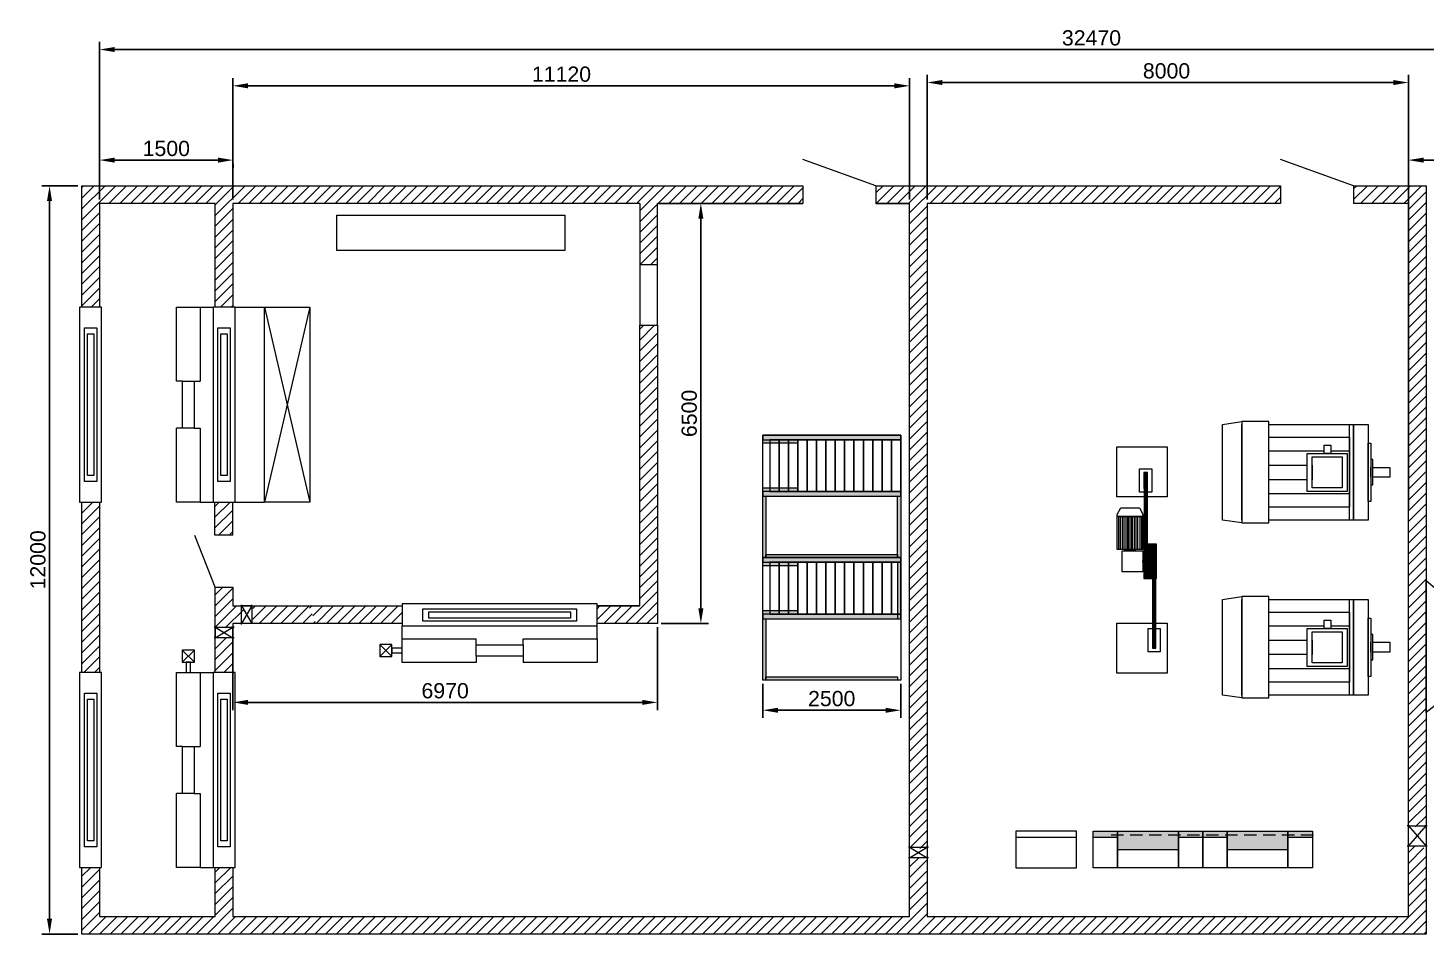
# Model space of a CAD drawing. Header units: millimetres. Extents: x -276 to 1709, y 11 to 936.
# Drawn here: x 330.8 to 560.4, y 654.9 to 803.7 of the extents above; entities that cross this region are included whole.
import ezdxf

# ---------------------------------------------------------------- set-up
doc = ezdxf.new("R2010")
doc.units = ezdxf.units.MM
doc.layers.add('Ethernet', color=18, linetype='Continuous', lineweight=40)
doc.styles.get("Standard").update_dxf_attribs({"font": 'arial.ttf'})
doc.dimstyles.new('ISO-25', dxfattribs={"dimtxt": 2.5, "dimasz": 2.5, "dimexe": 1.25, "dimexo": 0.625, "dimtad": 1, "dimtxsty": 'Standard', "dimcen": 2.5, "dimadec": 0, "dimazin": 0, "dimtfac": 1, "dimtmove": 0, "dimatfit": 3, "dimfxl": 1, "dimarcsym": 0})
pattern_1 = [(45, (-9015.0169, -6190.7035), (-0.88388348, 0.88388348), [])]
pattern_2 = [(45, (-8591.234, -6181.0242), (-0.88388348, 0.88388348), [])]
pattern_3 = [(45, (-9015.0169, -6190.7035), (-0.88388348, 0.88388348), [])]

# ---------------------------------------------------------------- blocks, each defined once
blk = doc.blocks.new('*D33')
at = {"color": 0, "lineweight": -2, "transparency": 16777216}
for p, q in [((364.47, 705.25), (364.47, 691.67)), ((434.17, 705.25), (434.17, 691.67)), ((366.97, 692.92), (431.67, 692.92))]:
    blk.add_line(p, q, dxfattribs=at)
at = {"color": 0, "transparency": 16777216}
for points in [[(366.97, 693.34), (366.97, 692.51), (364.47, 692.92)], [(431.67, 693.34), (431.67, 692.51), (434.17, 692.92)]]:
    blk.add_solid(points, dxfattribs=at)
at = {"color": 0, "lineweight": 20, "transparency": 16777216, "insert": (399.32, 694.82), "char_height": 2.5, "attachment_point": 5}
blk.add_mtext('6970', dxfattribs=at)
blk = doc.blocks.new('*D34')
at = {"color": 0, "lineweight": -2, "transparency": 16777216}
for p, q in [((451.47, 695.96), (451.47, 690.38)), ((474.12, 695.96), (474.12, 690.38)), ((471.62, 691.63), (453.97, 691.63))]:
    blk.add_line(p, q, dxfattribs=at)
at = {"color": 0, "transparency": 16777216}
for points in [[(453.97, 692.04), (453.97, 691.21), (451.47, 691.63)], [(471.62, 692.04), (471.62, 691.21), (474.12, 691.63)]]:
    blk.add_solid(points, dxfattribs=at)
at = {"color": 0, "lineweight": 20, "transparency": 16777216, "insert": (462.79, 693.53), "char_height": 2.5, "attachment_point": 5}
blk.add_mtext('2500', dxfattribs=at)
blk = doc.blocks.new('*D35')
at = {"color": 0, "lineweight": -2, "transparency": 16777216}
for p, q in [((339.04, 777.78), (333.12, 777.78)), ((334.37, 657.38), (334.37, 775.28)), ((339.04, 654.88), (333.12, 654.88))]:
    blk.add_line(p, q, dxfattribs=at)
at = {"color": 0, "transparency": 16777216}
for points in [[(333.95, 775.28), (334.78, 775.28), (334.37, 777.78)], [(333.95, 657.38), (334.78, 657.38), (334.37, 654.88)]]:
    blk.add_solid(points, dxfattribs=at)
at = {"color": 0, "lineweight": 20, "transparency": 16777216, "insert": (332.47, 716.33), "char_height": 2.5, "attachment_point": 5, "rotation": 90}
blk.add_mtext('12000', dxfattribs=at)
blk = doc.blocks.new('*D36')
at = {"color": 0, "lineweight": -2, "transparency": 16777216}
for p, q in [((364.47, 775.5), (364.47, 795.43)), ((475.57, 775.5), (475.57, 795.43)), ((366.97, 794.18), (473.07, 794.18))]:
    blk.add_line(p, q, dxfattribs=at)
at = {"color": 0, "transparency": 16777216}
for points in [[(366.97, 794.6), (366.97, 793.76), (364.47, 794.18)], [(473.07, 794.6), (473.07, 793.76), (475.57, 794.18)]]:
    blk.add_solid(points, dxfattribs=at)
at = {"color": 0, "lineweight": 20, "transparency": 16777216, "insert": (418.42, 796.08), "char_height": 2.5, "attachment_point": 5}
blk.add_mtext('11120', dxfattribs=at)
blk = doc.blocks.new('*D37')
at = {"color": 0, "lineweight": -2, "transparency": 16777216}
for p, q in [((342.57, 775.5), (342.57, 783.23)), ((362.01, 781.98), (345.07, 781.98)), ((364.51, 781.36), (364.51, 780.73))]:
    blk.add_line(p, q, dxfattribs=at)
at = {"color": 0, "transparency": 16777216}
for points in [[(345.07, 782.39), (345.07, 781.56), (342.57, 781.98)], [(362.01, 782.39), (362.01, 781.56), (364.51, 781.98)]]:
    blk.add_solid(points, dxfattribs=at)
at = {"color": 0, "lineweight": 20, "transparency": 16777216, "insert": (353.54, 783.88), "char_height": 2.5, "attachment_point": 5}
blk.add_mtext('1500', dxfattribs=at)
blk = doc.blocks.new('*D38')
at = {"color": 0, "lineweight": -2, "transparency": 16777216}
for p, q in [((434.79, 774.88), (442.55, 774.88)), ((441.3, 708.38), (441.3, 772.38)), ((434.79, 705.88), (442.55, 705.88))]:
    blk.add_line(p, q, dxfattribs=at)
at = {"color": 0, "transparency": 16777216}
for points in [[(440.89, 772.38), (441.72, 772.38), (441.3, 774.88)], [(440.89, 708.38), (441.72, 708.38), (441.3, 705.88)]]:
    blk.add_solid(points, dxfattribs=at)
at = {"color": 0, "lineweight": 20, "transparency": 16777216, "insert": (439.4, 740.38), "char_height": 2.5, "attachment_point": 5, "rotation": 90}
blk.add_mtext('6500', dxfattribs=at)
blk = doc.blocks.new('*D39')
at = {"color": 0, "lineweight": -2, "transparency": 16777216}
for p, q in [((342.57, 775.5), (342.57, 801.39)), ((667.07, 754.45), (667.07, 801.39)), ((664.57, 800.14), (345.07, 800.14))]:
    blk.add_line(p, q, dxfattribs=at)
at = {"color": 0, "transparency": 16777216}
for points in [[(345.07, 800.56), (345.07, 799.72), (342.57, 800.14)], [(664.57, 800.56), (664.57, 799.72), (667.07, 800.14)]]:
    blk.add_solid(points, dxfattribs=at)
at = {"color": 0, "lineweight": 20, "transparency": 16777216, "insert": (505.44, 802.04), "char_height": 2.5, "attachment_point": 5}
blk.add_mtext('32470', dxfattribs=at)
blk = doc.blocks.new('*D42')
at = {"color": 0, "lineweight": -2, "transparency": 16777216}
for p, q in [((478.47, 775.5), (478.47, 795.97)), ((480.97, 794.72), (554.97, 794.72)), ((557.47, 775.5), (557.47, 795.97))]:
    blk.add_line(p, q, dxfattribs=at)
at = {"color": 0, "transparency": 16777216}
for points in [[(480.97, 795.14), (480.97, 794.3), (478.47, 794.72)], [(554.97, 795.14), (554.97, 794.3), (557.47, 794.72)]]:
    blk.add_solid(points, dxfattribs=at)
at = {"color": 0, "lineweight": 20, "transparency": 16777216, "insert": (517.76, 796.62), "char_height": 2.5, "attachment_point": 5}
blk.add_mtext('8000', dxfattribs=at)
blk = doc.blocks.new('*D43')
at = {"color": 0, "lineweight": -2, "transparency": 16777216}
for p, q in [((557.47, 764.95), (557.47, 783.23)), ((622.07, 764.95), (622.07, 783.23)), ((619.57, 781.98), (559.97, 781.98))]:
    blk.add_line(p, q, dxfattribs=at)
at = {"color": 0, "transparency": 16777216}
for points in [[(559.97, 782.39), (559.97, 781.56), (557.47, 781.98)], [(619.57, 782.39), (619.57, 781.56), (622.07, 781.98)]]:
    blk.add_solid(points, dxfattribs=at)
at = {"color": 0, "lineweight": 20, "transparency": 16777216, "insert": (589.77, 783.88), "char_height": 2.5, "attachment_point": 5}
blk.add_mtext('6930', dxfattribs=at)

msp = doc.modelspace()

# ---------------------------------------------------------------- hatches: boundary and pattern name
at = {"lineweight": 20}
h = msp.add_hatch(dxfattribs=at)
h.set_pattern_fill('ANSI31', color=0, scale=10)
h.set_pattern_definition(pattern_1)
h.paths.add_polyline_path([(431.266, 764.86), (434.166, 764.86), (434.166, 774.876), (458.052, 774.876), (458.052, 777.776), (425.752, 777.776), (339.666, 777.776), (339.666, 774.876), (339.666, 757.826), (342.566, 757.826), (342.566, 774.876), (361.566, 774.876), (361.566, 757.826), (364.466, 757.826), (364.466, 774.876), (431.266, 774.876)])
h = msp.add_hatch(dxfattribs=at)
h.set_pattern_fill('ANSI31', color=0, scale=10)
h.set_pattern_definition(pattern_2)
h.paths.add_polyline_path([(478.466, 774.876), (536.466, 774.876), (536.466, 777.776), (499.052, 777.776), (470.052, 777.776), (470.052, 774.876), (475.566, 774.876), (475.566, 668.915), (478.466, 668.915)])
h = msp.add_hatch(dxfattribs=at)
h.set_pattern_fill('ANSI31', color=0, scale=10)
h.set_pattern_definition(pattern_2)
h.paths.add_polyline_path([(560.366, 777.776), (548.466, 777.776), (548.466, 774.876), (557.466, 774.876), (557.466, 724.779), (557.466, 672.46), (560.366, 672.46), (560.366, 672.669)])
h = msp.add_hatch(dxfattribs=at)
h.set_pattern_fill('ANSI31', color=0, scale=10)
h.set_pattern_definition(pattern_1)
h.paths.add_polyline_path([(431.266, 708.776), (424.266, 708.776), (424.266, 705.876), (434.166, 705.876), (434.166, 708.776), (434.166, 754.845), (431.266, 754.845)])
h = msp.add_hatch(dxfattribs=at)
h.set_pattern_fill('ANSI31', color=0, scale=10)
h.set_pattern_definition(pattern_2)
h.paths.add_polyline_path([(339.666, 697.826), (342.566, 697.826), (342.566, 725.826), (339.666, 725.826)])
h = msp.add_hatch(dxfattribs=at)
h.set_pattern_fill('ANSI31', color=0, scale=10)
h.set_pattern_definition(pattern_1)
h.paths.add_polyline_path([(364.466, 725.826), (361.525, 725.826), (361.525, 720.37), (364.466, 720.37)])
h = msp.add_hatch(dxfattribs=at)
h.set_pattern_fill('ANSI31', color=0, scale=10)
h.set_pattern_definition(pattern_2)
h.paths.add_polyline_path([(364.466, 711.826), (361.566, 711.826), (361.566, 705.252), (361.574, 705.252), (361.574, 705.161), (364.466, 705.146), (364.466, 705.876), (365.879, 705.876), (365.879, 705.885), (366.197, 705.883), (366.197, 708.776), (364.466, 708.776)])
h = msp.add_hatch(dxfattribs=at)
h.set_pattern_fill('ANSI31', color=0, scale=10)
h.set_pattern_definition(pattern_1)
h.paths.add_polyline_path([(376.912, 708.776), (367.741, 708.776), (367.741, 705.876), (378.132, 705.876)])
h = msp.add_hatch(dxfattribs=at)
h.set_pattern_fill('ANSI31', color=0, scale=10)
h.set_pattern_definition(pattern_2)
h.paths.add_polyline_path([(392.266, 708.776), (376.912, 708.776), (378.132, 705.876), (392.266, 705.876)])
h = msp.add_hatch(dxfattribs=at)
h.set_pattern_fill('ANSI31', color=0, scale=10)
h.set_pattern_definition(pattern_2)
h.paths.add_polyline_path([(364.466, 703.599), (361.566, 703.599), (361.566, 703.547), (361.566, 697.826), (364.466, 697.826)])
h = msp.add_hatch(color=0, dxfattribs=at)
h.dxf.hatch_style = 1
h.paths.add_polyline_path([(541.701, 671.776), (537.701, 671.776), (537.701, 670.777), (541.701, 670.778)])
h.paths.add_polyline_path([(527.701, 671.776), (523.701, 671.776), (523.701, 670.773), (527.701, 670.774)])
h.paths.add_polyline_path([(523.701, 671.776), (519.701, 671.776), (519.701, 670.772), (523.701, 670.773)])
h.paths.add_polyline_path([(509.701, 671.776), (505.701, 671.776), (505.701, 670.768), (509.701, 670.769)])
h = msp.add_hatch(color=0, dxfattribs=at)
h.dxf.hatch_style = 1
h.paths.add_polyline_path([(519.701, 671.776), (509.701, 671.776), (509.701, 668.776), (519.701, 668.776)])
h.paths.add_polyline_path([(537.701, 671.776), (527.701, 671.776), (527.701, 668.776), (537.701, 668.776)])
h = msp.add_hatch(dxfattribs=at)
h.set_pattern_fill('ANSI31', color=0, scale=10)
h.set_pattern_definition(pattern_3)
h.paths.add_polyline_path([(560.366, 654.876), (560.366, 667.946), (559.869, 669.33), (557.466, 669.33), (557.466, 665.776), (557.466, 657.776), (502.643, 657.776), (502.385, 654.876)])
h = msp.add_hatch(dxfattribs=at)
h.set_pattern_fill('ANSI31', color=0, scale=10)
h.set_pattern_definition(pattern_3)
h.paths.add_polyline_path([(342.566, 657.776), (342.566, 665.826), (339.666, 665.826), (339.666, 656.326), (339.666, 654.876), (440.256, 654.876), (441.334, 657.776), (364.466, 657.776), (364.466, 665.826), (361.566, 665.826), (361.566, 657.776)])
h = msp.add_hatch(dxfattribs=at)
h.set_pattern_fill('ANSI31', color=0, scale=10)
h.set_pattern_definition(pattern_3)
h.paths.add_polyline_path([(492.221, 657.776), (478.466, 657.776), (478.466, 667.419), (475.566, 667.419), (475.566, 657.776), (441.334, 657.776), (440.256, 654.876), (489.674, 654.876)])
h = msp.add_hatch(dxfattribs=at)
h.set_pattern_fill('ANSI31', color=0, scale=10)
h.set_pattern_definition(pattern_3)
h.paths.add_polyline_path([(478.466, 657.776), (478.466, 657.776), (478.466, 667.419), (475.566, 667.419), (475.566, 657.776), (441.334, 657.776), (440.256, 654.876), (489.674, 654.876), (502.385, 654.876), (502.643, 657.776)])
at = {"layer": 'Ethernet', "lineweight": 20}
h = msp.add_hatch(color=0, dxfattribs=at)
h.dxf.hatch_style = 1
h.paths.add_polyline_path([(474.12, 736.066), (474.12, 736.831), (451.466, 736.831), (451.466, 736.066)])
h.paths.add_polyline_path([(474.12, 726.77), (474.12, 727.535), (451.466, 727.535), (451.466, 726.77)])
h = msp.add_hatch(color=0, dxfattribs=at)
h.dxf.hatch_style = 1
h.paths.add_polyline_path([(452.636, 736.066), (451.466, 736.066), (451.466, 735.469), (452.636, 735.469)])
h.paths.add_polyline_path([(454.171, 736.066), (452.636, 736.066), (452.636, 735.469), (454.171, 735.469)])
h.paths.add_polyline_path([(455.706, 736.066), (454.171, 736.066), (454.171, 735.469), (455.706, 735.469)])
h.paths.add_polyline_path([(457.24, 736.066), (455.706, 736.066), (455.706, 735.469), (457.24, 735.469)])
h = msp.add_hatch(color=0, dxfattribs=at)
h.dxf.hatch_style = 1
h.paths.add_polyline_path([(514.624, 730.703), (514.044, 730.703), (514.044, 728.025), (514.624, 728.025)])
h = msp.add_hatch(color=0, dxfattribs=at)
h.dxf.hatch_style = 1
h.paths.add_polyline_path([(457.24, 727.535), (457.24, 728.132), (451.466, 728.132), (451.466, 727.535)])
h = msp.add_hatch(color=0, dxfattribs=at)
h.dxf.hatch_style = 1
h.paths.add_polyline_path([(451.973, 726.77), (451.466, 726.77), (451.466, 716.709), (451.973, 716.709)])
h = msp.add_hatch(color=0, dxfattribs=at)
h.dxf.hatch_style = 1
h.paths.add_polyline_path([(474.12, 726.77), (473.613, 726.77), (473.613, 716.709), (474.12, 716.709)])
h = msp.add_hatch(color=0, dxfattribs=at)
h.dxf.hatch_style = 1
h.paths.add_polyline_path([(474.12, 715.944), (474.12, 716.709), (451.466, 716.709), (451.466, 715.944)])
h.paths.add_polyline_path([(474.12, 706.648), (474.12, 707.413), (451.466, 707.413), (451.466, 706.648)])
h = msp.add_hatch(color=0, dxfattribs=at)
h.dxf.hatch_style = 1
h.paths.add_polyline_path([(473.613, 716.709), (473.613, 717.235), (451.973, 717.235), (451.973, 716.709)])
h = msp.add_hatch(color=0, dxfattribs=at)
h.dxf.hatch_style = 1
h.paths.add_polyline_path([(452.636, 715.347), (452.636, 715.944), (451.466, 715.944), (451.466, 715.347)])
h.paths.add_polyline_path([(454.171, 715.347), (454.171, 715.944), (452.636, 715.944), (452.636, 715.347)])
h.paths.add_polyline_path([(455.706, 715.347), (455.706, 715.944), (454.171, 715.944), (454.171, 715.347)])
h.paths.add_polyline_path([(457.24, 715.347), (457.24, 715.944), (455.706, 715.944), (455.706, 715.347)])
h = msp.add_hatch(color=0, dxfattribs=at)
h.dxf.hatch_style = 1
h.paths.add_polyline_path([(474.12, 715.944), (473.613, 715.944), (473.613, 707.413), (474.12, 707.413)])
h = msp.add_hatch(color=0, dxfattribs=at)
h.dxf.hatch_style = 1
h.paths.add_polyline_path([(457.24, 707.413), (457.24, 708.01), (451.466, 708.01), (451.466, 707.413)])
h = msp.add_hatch(color=0, dxfattribs=at)
h.dxf.hatch_style = 1
h.paths.add_polyline_path([(451.973, 706.648), (451.466, 706.648), (451.466, 696.587), (451.973, 696.587)])
h = msp.add_hatch(color=0, dxfattribs=at)
h.dxf.hatch_style = 1
h.paths.add_polyline_path([(516.014, 704.484), (515.434, 704.484), (515.434, 701.805), (516.014, 701.805)])
h = msp.add_hatch(color=0, dxfattribs=at)
h.dxf.hatch_style = 1
h.paths.add_polyline_path([(473.613, 696.587), (473.613, 697.113), (451.973, 697.113), (451.973, 696.587)])

# ---------------------------------------------------------------- linework, layer by layer
at = {"color": 0, "lineweight": 20}
for p, q in [((470.052, 777.776), (458.052, 782.098)), ((548.466, 777.776), (536.466, 782.098)), ((458.052, 777.776), (458.052, 774.876)), ((470.052, 777.776), (470.052, 774.876)), ((536.466, 777.776), (536.466, 774.876)), ((548.466, 777.776), (548.466, 774.876)), ((361.566, 774.876), (342.566, 774.876)), ((431.266, 774.876), (431.266, 754.845)), ((434.166, 774.876), (458.052, 774.876)), ((434.166, 754.845), (434.166, 774.876)), ((470.052, 774.876), (475.566, 774.876)), ((557.466, 774.876), (548.466, 774.876)), ((557.466, 774.876), (557.466, 724.779)), ((431.266, 764.86), (434.166, 764.86)), ((359.097, 757.826), (361.212, 757.826)), ((364.82, 757.826), (369.647, 757.826)), ((369.647, 757.826), (377.099, 725.826)), ((377.099, 757.826), (369.647, 725.826)), ((431.266, 754.845), (434.166, 754.845)), ((356.22, 745.7), (355.226, 745.7)), ((358.103, 745.7), (359.097, 745.7)), ((356.22, 737.952), (355.226, 737.952)), ((358.103, 737.952), (359.097, 737.952)), ((526.937, 738.564), (530.134, 739.062)), ((359.097, 725.826), (361.212, 725.826)), ((361.525, 720.37), (361.525, 725.826)), ((364.466, 720.37), (364.466, 725.826)), ((364.82, 725.826), (369.647, 725.826)), ((530.134, 722.415), (526.937, 722.864)), ((361.566, 711.826), (358.243, 720.355)), ((364.466, 720.37), (361.525, 720.37)), ((361.566, 711.826), (364.466, 711.826)), ((560.366, 712.934), (564.032, 709.826)), ((526.937, 709.826), (530.134, 710.324)), ((365.879, 708.595), (365.879, 708.957)), ((367.584, 708.776), (365.879, 708.785)), ((365.879, 708.776), (367.584, 705.885)), ((367.584, 708.776), (365.879, 705.885)), ((365.879, 705.885), (365.879, 708.776)), ((367.584, 708.595), (367.584, 708.957)), ((367.584, 708.776), (367.584, 705.885)), ((431.266, 708.776), (424.266, 708.776)), ((361.756, 705.252), (361.393, 705.252)), ((361.574, 705.252), (361.566, 703.547)), ((361.574, 703.547), (364.466, 705.252)), ((361.574, 705.252), (364.466, 703.547)), ((361.574, 705.252), (364.466, 705.252)), ((364.656, 705.252), (364.293, 705.252)), ((364.656, 705.245), (364.293, 705.245)), ((364.474, 705.252), (364.466, 703.547)), ((364.474, 705.245), (364.466, 703.54)), ((365.879, 705.695), (365.879, 706.057)), ((367.584, 705.876), (365.879, 705.885)), ((392.266, 703.367), (392.266, 705.481)), ((424.266, 703.367), (424.266, 705.481)), ((361.756, 703.547), (361.393, 703.547)), ((364.466, 703.547), (361.574, 703.547)), ((364.656, 703.547), (364.293, 703.547)), ((364.656, 703.54), (364.293, 703.54)), ((388.585, 700.431), (390.585, 702.431)), ((388.585, 702.431), (390.585, 700.431)), ((404.392, 702.373), (404.392, 703.367)), ((412.14, 702.373), (412.14, 703.367)), ((356.161, 701.507), (358.161, 699.507)), ((358.161, 701.507), (356.161, 699.507)), ((404.392, 700.489), (404.392, 699.495)), ((412.14, 700.489), (412.14, 699.495)), ((359.097, 697.826), (361.212, 697.826)), ((530.134, 693.677), (526.937, 694.126)), ((564.032, 694.126), (560.366, 691.288)), ((356.22, 685.7), (355.226, 685.7)), ((358.103, 685.7), (359.097, 685.7)), ((356.22, 677.952), (355.226, 677.952)), ((358.103, 677.952), (359.097, 677.952)), ((557.656, 672.669), (557.293, 672.669)), ((557.466, 669.33), (560.366, 672.669)), ((557.474, 672.669), (560.374, 669.33)), ((557.474, 672.669), (560.366, 672.669)), ((560.556, 672.669), (560.193, 672.669)), ((492.998, 670.768), (502.998, 670.768)), ((505.701, 670.768), (509.701, 670.769)), ((510.693, 671.132), (508.654, 671.132)), ((513.812, 671.132), (511.772, 671.132)), ((516.93, 671.132), (514.89, 671.132)), ((520.048, 671.132), (518.009, 671.132)), ((520.048, 671.132), (518.009, 671.132)), ((519.701, 670.772), (527.701, 670.774)), ((523.166, 671.132), (521.127, 671.132)), ((526.284, 671.132), (524.245, 671.132)), ((529.402, 671.132), (527.363, 671.132)), ((532.52, 671.132), (530.481, 671.132)), ((535.639, 671.132), (533.599, 671.132)), ((538.757, 671.132), (536.717, 671.132)), ((537.701, 670.777), (541.701, 670.778)), ((541.875, 671.132), (539.836, 671.132)), ((475.756, 669.124), (475.393, 669.124)), ((475.574, 667.419), (478.466, 669.124)), ((475.574, 669.124), (478.466, 667.419)), ((475.574, 669.124), (478.466, 669.124)), ((478.656, 669.124), (478.293, 669.124)), ((509.701, 668.776), (519.701, 668.776)), ((527.701, 668.776), (537.701, 668.776)), ((557.656, 669.33), (557.293, 669.33)), ((560.366, 669.33), (557.474, 669.33)), ((560.556, 669.33), (560.193, 669.33)), ((359.097, 665.826), (361.212, 665.826)), ((475.756, 667.419), (475.393, 667.419)), ((475.566, 657.776), (475.566, 667.419)), ((478.466, 667.419), (475.574, 667.419)), ((478.656, 667.419), (478.293, 667.419)), ((478.466, 667.404), (478.466, 657.776)), ((441.334, 657.776), (475.566, 657.776)), ((478.466, 657.776), (492.221, 657.776)), ((489.674, 654.876), (440.256, 654.876))]:
    msp.add_line(p, q, dxfattribs=at)
for points in [[(339.666, 774.876), (339.666, 777.776), (425.752, 777.776)], [(339.666, 757.826), (339.666, 776.326)], [(425.752, 777.776), (458.052, 777.776)], [(470.052, 777.776), (499.052, 777.776)], [(499.052, 777.776), (536.466, 777.776)], [(548.466, 777.776), (560.366, 777.776)], [(560.366, 777.776), (560.366, 654.876)], [(342.566, 774.876), (342.566, 757.826)], [(361.566, 757.826), (361.566, 774.876)], [(364.466, 774.876), (364.466, 757.826)], [(431.266, 774.876), (364.466, 774.876)], [(458.052, 774.876), (434.166, 774.876)], [(475.566, 774.876), (470.052, 774.876)], [(475.566, 774.876), (470.052, 774.876)], [(475.566, 657.776), (475.566, 774.876)], [(478.466, 774.876), (478.466, 657.776)], [(536.466, 774.876), (478.466, 774.876)], [(557.466, 774.876), (548.466, 774.876)], [(557.466, 657.776), (557.466, 774.876)], [(355.226, 745.7), (355.226, 757.826), (359.097, 757.826), (359.097, 745.7)], [(431.266, 708.776), (431.266, 754.845)], [(434.166, 754.845), (434.166, 707.326)], [(359.097, 737.952), (359.097, 725.826), (355.226, 725.826), (355.226, 737.952)], [(526.937, 722.864), (526.937, 738.564)], [(530.134, 722.864), (530.134, 738.564)], [(534.574, 738.564), (550.84, 738.564)], [(534.574, 738.564), (550.84, 738.564)], [(544.718, 734.255), (547.803, 734.255), (547.803, 727.174), (534.574, 727.174), (534.574, 734.255), (543.617, 734.255)], [(540.844, 729.497), (534.574, 729.497), (534.574, 731.904), (540.844, 731.904)], [(541.654, 731.904), (541.654, 729.497)], [(551.291, 729.906), (551.291, 731.523)], [(551.631, 731.523), (554.437, 731.523), (554.437, 729.906), (551.631, 729.906)], [(339.666, 697.826), (339.666, 725.826)], [(342.566, 725.826), (342.566, 697.826)], [(550.84, 722.864), (534.574, 722.864)], [(550.84, 722.864), (534.574, 722.864)], [(361.566, 697.826), (361.566, 711.826)], [(364.466, 711.826), (364.466, 708.776)], [(560.366, 691.288), (560.366, 712.934)], [(526.937, 694.126), (526.937, 709.826)], [(530.134, 694.126), (530.134, 709.826)], [(534.574, 709.826), (550.84, 709.826)], [(534.574, 709.826), (550.84, 709.826)], [(560.366, 694.126), (560.366, 709.826)], [(364.466, 708.776), (392.266, 708.776)], [(434.166, 708.776), (434.166, 705.876), (424.266, 705.876)], [(424.266, 708.776), (431.266, 708.776)], [(392.266, 705.876), (364.466, 705.876)], [(364.466, 705.876), (364.466, 697.826)], [(544.718, 705.516), (547.803, 705.516), (547.803, 698.436), (534.574, 698.436), (534.574, 705.516), (543.617, 705.516)], [(404.392, 699.495), (392.266, 699.495), (392.266, 703.367), (404.392, 703.367)], [(412.14, 703.367), (424.266, 703.367), (424.266, 699.495), (412.14, 699.495)], [(540.844, 700.759), (534.574, 700.759), (534.574, 703.166), (540.844, 703.166)], [(541.654, 703.166), (541.654, 700.759)], [(551.291, 701.168), (551.291, 702.785)], [(551.631, 702.785), (554.437, 702.785), (554.437, 701.168), (551.631, 701.168)], [(355.226, 685.7), (355.226, 697.826), (359.097, 697.826), (359.097, 685.7)], [(550.84, 694.126), (534.574, 694.126)], [(550.84, 694.126), (534.574, 694.126)], [(359.097, 677.952), (359.097, 665.826), (355.226, 665.826), (355.226, 677.952)], [(339.666, 656.326), (339.666, 665.826)], [(342.566, 665.826), (342.566, 657.776)], [(361.566, 657.776), (361.566, 665.826)], [(364.466, 665.826), (364.466, 657.776)], [(560.366, 654.876), (339.666, 654.876), (339.666, 657.776)], [(342.566, 657.776), (361.566, 657.776)], [(364.466, 657.776), (475.566, 657.776)], [(478.466, 657.776), (557.466, 657.776)]]:
    msp.add_lwpolyline(points, dxfattribs=at)
for points in [[(381.516, 772.926), (418.953, 772.926), (418.953, 767.158), (381.516, 767.158)], [(342.92, 725.826), (342.92, 757.826), (339.312, 757.826), (339.312, 725.826)], [(364.82, 725.826), (364.82, 757.826), (361.212, 757.826), (361.212, 725.826)], [(369.647, 757.826), (377.099, 757.826), (377.099, 725.826), (369.647, 725.826)], [(342.134, 754.456), (342.134, 729.196), (340.098, 729.196), (340.098, 754.456)], [(341.649, 753.473), (341.649, 730.179), (340.583, 730.179), (340.583, 753.473)], [(364.034, 754.456), (364.034, 729.196), (361.998, 729.196), (361.998, 754.456)], [(363.549, 753.473), (363.549, 730.179), (362.483, 730.179), (362.483, 753.473)], [(358.103, 745.7), (358.103, 737.952), (356.22, 737.952), (356.22, 745.7)], [(530.134, 722.415), (534.574, 722.415), (534.574, 739.062), (530.134, 739.062)], [(548.451, 722.864), (547.803, 722.864), (547.803, 738.564), (548.451, 738.564)], [(550.84, 722.864), (548.451, 722.864), (548.451, 738.564), (550.84, 738.564)], [(547.803, 724.966), (534.574, 724.966), (534.574, 736.463), (547.803, 736.463)], [(544.718, 733.818), (543.617, 733.818), (543.617, 735.182), (544.718, 735.182)], [(551.291, 725.914), (550.84, 725.914), (550.84, 735.514), (551.291, 735.514)], [(547.421, 727.571), (540.844, 727.571), (540.844, 733.818), (547.421, 733.818)], [(546.611, 728.153), (541.654, 728.153), (541.654, 733.236), (546.611, 733.236)], [(551.291, 728.641), (551.631, 728.641), (551.631, 732.788), (551.291, 732.788)], [(530.134, 693.677), (534.574, 693.677), (534.574, 710.324), (530.134, 710.324)], [(548.451, 694.126), (547.803, 694.126), (547.803, 709.826), (548.451, 709.826)], [(550.84, 694.126), (548.451, 694.126), (548.451, 709.826), (550.84, 709.826)], [(424.266, 709.09), (392.266, 709.09), (392.266, 705.481), (424.266, 705.481)], [(395.636, 708.304), (420.896, 708.304), (420.896, 706.267), (395.636, 706.267)], [(396.618, 707.819), (419.913, 707.819), (419.913, 706.752), (396.618, 706.752)], [(547.803, 696.228), (534.574, 696.228), (534.574, 707.725), (547.803, 707.725)], [(547.421, 698.833), (540.844, 698.833), (540.844, 705.08), (547.421, 705.08)], [(544.718, 705.08), (543.617, 705.08), (543.617, 706.444), (544.718, 706.444)], [(551.291, 697.176), (550.84, 697.176), (550.84, 706.776), (551.291, 706.776)], [(390.585, 702.431), (388.585, 702.431), (388.585, 700.431), (390.585, 700.431)], [(546.611, 699.414), (541.654, 699.414), (541.654, 704.498), (546.611, 704.498)], [(551.291, 699.903), (551.631, 699.903), (551.631, 704.05), (551.291, 704.05)], [(358.161, 699.507), (358.161, 701.507), (356.161, 701.507), (356.161, 699.507)], [(392.266, 701.8), (390.585, 701.8), (390.585, 701.062), (392.266, 701.062)], [(404.392, 702.373), (412.14, 702.373), (412.14, 700.489), (404.392, 700.489)], [(342.92, 665.826), (342.92, 697.826), (339.312, 697.826), (339.312, 665.826)], [(357.53, 697.826), (357.53, 699.507), (356.793, 699.507), (356.793, 697.826)], [(364.82, 665.826), (364.82, 697.826), (361.212, 697.826), (361.212, 665.826)], [(342.134, 694.456), (342.134, 669.196), (340.098, 669.196), (340.098, 694.456)], [(341.649, 693.473), (341.649, 670.179), (340.583, 670.179), (340.583, 693.473)], [(364.034, 694.456), (364.034, 669.196), (361.998, 669.196), (361.998, 694.456)], [(363.549, 693.473), (363.549, 670.179), (362.483, 670.179), (362.483, 693.473)], [(358.103, 685.7), (358.103, 677.952), (356.22, 677.952), (356.22, 685.7)], [(492.998, 671.776), (492.998, 665.776), (502.998, 665.776), (502.998, 671.776)], [(505.701, 671.776), (509.701, 671.776), (509.701, 665.776), (505.701, 665.776)], [(509.701, 671.776), (519.701, 671.776), (519.701, 665.776), (509.701, 665.776)], [(519.701, 671.776), (523.701, 671.776), (523.701, 665.776), (519.701, 665.776)], [(523.701, 671.776), (527.701, 671.776), (527.701, 665.776), (523.701, 665.776)], [(527.701, 671.776), (537.701, 671.776), (537.701, 665.776), (527.701, 665.776)], [(537.701, 671.776), (541.701, 671.776), (541.701, 665.776), (537.701, 665.776)]]:
    msp.add_lwpolyline(points, close=True, dxfattribs=at)
at = {"layer": 'Ethernet', "color": 0, "lineweight": 90}
for p, q in [((514.334, 728.025), (514.334, 713.2)), ((514.834, 719), (514.834, 713.186)), ((515.234, 719), (515.234, 713.186)), ((515.724, 718.899), (515.724, 701.906))]:
    msp.add_line(p, q, dxfattribs=at)
at = {"layer": 'Ethernet', "color": 0, "lineweight": 20}
for p, q in [((451.466, 726.77), (474.12, 726.77)), ((509.661, 723.77), (510.266, 724.882)), ((509.661, 723.432), (509.661, 723.77)), ((513.874, 723.432), (509.661, 723.432)), ((510.266, 724.882), (513.323, 724.882)), ((513.323, 724.882), (513.874, 723.841)), ((513.874, 723.841), (513.874, 723.432)), ((451.466, 706.648), (474.12, 706.648))]:
    msp.add_line(p, q, dxfattribs=at)
for points in [[(451.466, 736.831), (474.12, 736.831), (474.12, 716.709), (451.466, 716.709)], [(451.466, 736.066), (474.12, 736.066), (474.12, 736.831), (451.466, 736.831)], [(451.466, 736.066), (457.24, 736.066), (457.24, 735.469), (451.466, 735.469)], [(454.171, 736.066), (452.636, 736.066), (452.636, 727.535), (454.171, 727.535)], [(455.706, 736.066), (454.171, 736.066), (454.171, 727.535), (455.706, 727.535)], [(457.24, 736.066), (455.706, 736.066), (455.706, 727.535), (457.24, 727.535)], [(458.775, 736.066), (457.24, 736.066), (457.24, 727.535), (458.775, 727.535)], [(460.309, 736.066), (458.775, 736.066), (458.775, 727.535), (460.309, 727.535)], [(461.844, 736.066), (460.309, 736.066), (460.309, 727.535), (461.844, 727.535)], [(463.378, 736.066), (461.844, 736.066), (461.844, 727.535), (463.378, 727.535)], [(464.913, 736.066), (463.378, 736.066), (463.378, 727.535), (464.913, 727.535)], [(466.447, 736.066), (464.913, 736.066), (464.913, 727.535), (466.447, 727.535)], [(467.982, 736.066), (466.447, 736.066), (466.447, 727.535), (467.982, 727.535)], [(469.516, 736.066), (467.982, 736.066), (467.982, 727.535), (469.516, 727.535)], [(471.051, 736.066), (469.516, 736.066), (469.516, 727.535), (471.051, 727.535)], [(472.585, 736.066), (471.051, 736.066), (471.051, 727.535), (472.585, 727.535)], [(474.12, 736.066), (472.585, 736.066), (472.585, 727.535), (474.12, 727.535)], [(509.599, 734.915), (517.89, 734.915), (517.89, 726.706), (509.599, 726.706)], [(513.33, 731.283), (515.338, 731.283), (515.338, 727.445), (513.33, 727.445)], [(514.624, 730.703), (514.044, 730.703), (514.044, 728.025), (514.624, 728.025)], [(451.466, 728.132), (457.24, 728.132), (457.24, 727.535), (451.466, 727.535)], [(451.466, 726.77), (474.12, 726.77), (474.12, 727.535), (451.466, 727.535)], [(451.466, 726.77), (451.973, 726.77), (451.973, 716.709), (451.466, 716.709)], [(473.613, 726.77), (474.12, 726.77), (474.12, 716.709), (473.613, 716.709)], [(509.661, 723.432), (513.874, 723.432), (513.874, 718.053), (509.661, 718.053)], [(509.909, 723.432), (513.626, 723.432), (513.626, 718.053), (509.909, 718.053)], [(510.177, 723.432), (513.358, 723.432), (513.358, 718.053), (510.177, 718.053)], [(510.541, 723.432), (512.994, 723.432), (512.994, 718.053), (510.541, 718.053)], [(510.818, 723.432), (512.706, 723.432), (512.706, 718.053), (510.818, 718.053)], [(511.125, 723.432), (512.421, 723.432), (512.421, 718.053), (511.125, 718.053)], [(511.409, 723.432), (512.136, 723.432), (512.136, 718.053), (511.409, 718.053)], [(511.616, 723.432), (511.887, 723.432), (511.887, 718.053), (511.616, 718.053)], [(516.1, 718.899), (514.027, 718.899), (514.027, 713.286), (516.1, 713.286)], [(451.466, 716.709), (474.12, 716.709), (474.12, 696.587), (451.466, 696.587)], [(451.466, 715.944), (474.12, 715.944), (474.12, 716.709), (451.466, 716.709)], [(451.973, 717.235), (473.613, 717.235), (473.613, 716.709), (451.973, 716.709)], [(510.497, 717.832), (513.874, 717.832), (513.874, 714.354), (510.497, 714.354)], [(510.929, 718.053), (512.616, 718.053), (512.616, 717.832), (510.929, 717.832)], [(513.874, 716.222), (514.027, 716.222), (514.027, 715.964), (513.874, 715.964)], [(451.466, 715.944), (457.24, 715.944), (457.24, 715.347), (451.466, 715.347)], [(454.171, 715.944), (452.636, 715.944), (452.636, 707.413), (454.171, 707.413)], [(455.706, 715.944), (454.171, 715.944), (454.171, 707.413), (455.706, 707.413)], [(457.24, 715.944), (455.706, 715.944), (455.706, 707.413), (457.24, 707.413)], [(458.775, 715.944), (457.24, 715.944), (457.24, 707.413), (458.775, 707.413)], [(460.309, 715.944), (458.775, 715.944), (458.775, 707.413), (460.309, 707.413)], [(461.844, 715.944), (460.309, 715.944), (460.309, 707.413), (461.844, 707.413)], [(463.378, 715.944), (461.844, 715.944), (461.844, 707.413), (463.378, 707.413)], [(464.913, 715.944), (463.378, 715.944), (463.378, 707.413), (464.913, 707.413)], [(466.447, 715.944), (464.913, 715.944), (464.913, 707.413), (466.447, 707.413)], [(467.982, 715.944), (466.447, 715.944), (466.447, 707.413), (467.982, 707.413)], [(469.516, 715.944), (467.982, 715.944), (467.982, 707.413), (469.516, 707.413)], [(471.051, 715.944), (469.516, 715.944), (469.516, 707.413), (471.051, 707.413)], [(472.585, 715.944), (471.051, 715.944), (471.051, 707.413), (472.585, 707.413)], [(474.12, 715.944), (472.585, 715.944), (472.585, 707.413), (474.12, 707.413)], [(473.613, 706.648), (474.12, 706.648), (474.12, 715.944), (473.613, 715.944)], [(451.466, 708.01), (457.24, 708.01), (457.24, 707.413), (451.466, 707.413)], [(451.466, 706.648), (474.12, 706.648), (474.12, 707.413), (451.466, 707.413)], [(451.466, 706.648), (451.973, 706.648), (451.973, 696.587), (451.466, 696.587)], [(509.599, 705.947), (517.89, 705.947), (517.89, 697.738), (509.599, 697.738)], [(514.72, 705.064), (516.728, 705.064), (516.728, 701.225), (514.72, 701.225)], [(516.014, 704.484), (515.434, 704.484), (515.434, 701.805), (516.014, 701.805)], [(451.973, 697.113), (473.613, 697.113), (473.613, 696.587), (451.973, 696.587)]]:
    msp.add_lwpolyline(points, close=True, dxfattribs=at)

# ---------------------------------------------------------------- dimensions: what is measured, and where the dimension line sits
at = {"color": 0, "lineweight": 20}
for base, p1, p2, text, picture, middle in [((342.566, 800.141), (667.066, 753.826), (342.566, 774.876), '32470', '*D39', (505.436, 800.141)), ((475.566, 794.179), (364.466, 774.876), (475.566, 774.876), '11120', '*D36', (418.423, 794.179)), ((557.466, 794.719), (478.466, 774.876), (557.466, 774.876), '8000', '*D42', (517.762, 794.719)), ((434.166, 692.922), (364.466, 705.876), (434.166, 705.876), '6970', '*D33', (399.316, 692.922)), ((451.466, 691.626), (474.12, 696.587), (451.466, 696.587), '2500', '*D34', (462.793, 691.626))]:
    dim = msp.add_linear_dim(base=base, p1=p1, p2=p2, text=text, dimstyle='ISO-25', dxfattribs=at)
    dim.commit()
    dim.dimension.update_dxf_attribs({"geometry": picture, "text_midpoint": middle, "dimtype": 160})
for base, p1, p2, text, picture, middle in [((342.566, 781.978), (364.515, 781.986), (342.566, 774.876), '1500', '*D37', (353.54, 783.88)), ((557.466, 781.978), (622.066, 764.322), (557.466, 764.322), '6930', '*D43', (589.766, 783.88))]:
    dim = msp.add_linear_dim(base=base, p1=p1, p2=p2, text=text, dimstyle='ISO-25', dxfattribs=at)
    dim.commit()
    dim.dimension.update_dxf_attribs({"geometry": picture, "text_midpoint": middle})
for base, p1, p2, text, picture, middle in [((334.368, 777.776), (339.666, 654.876), (339.666, 777.776), '12000', '*D35', (332.467, 716.326)), ((441.302, 774.876), (434.166, 705.876), (434.166, 774.876), '6500', '*D38', (439.401, 740.376))]:
    dim = msp.add_linear_dim(base=base, p1=p1, p2=p2, angle=90, text=text, dimstyle='ISO-25', dxfattribs=at)
    dim.commit()
    dim.dimension.update_dxf_attribs({"geometry": picture, "text_midpoint": middle})

doc.saveas('drawing.dxf')
